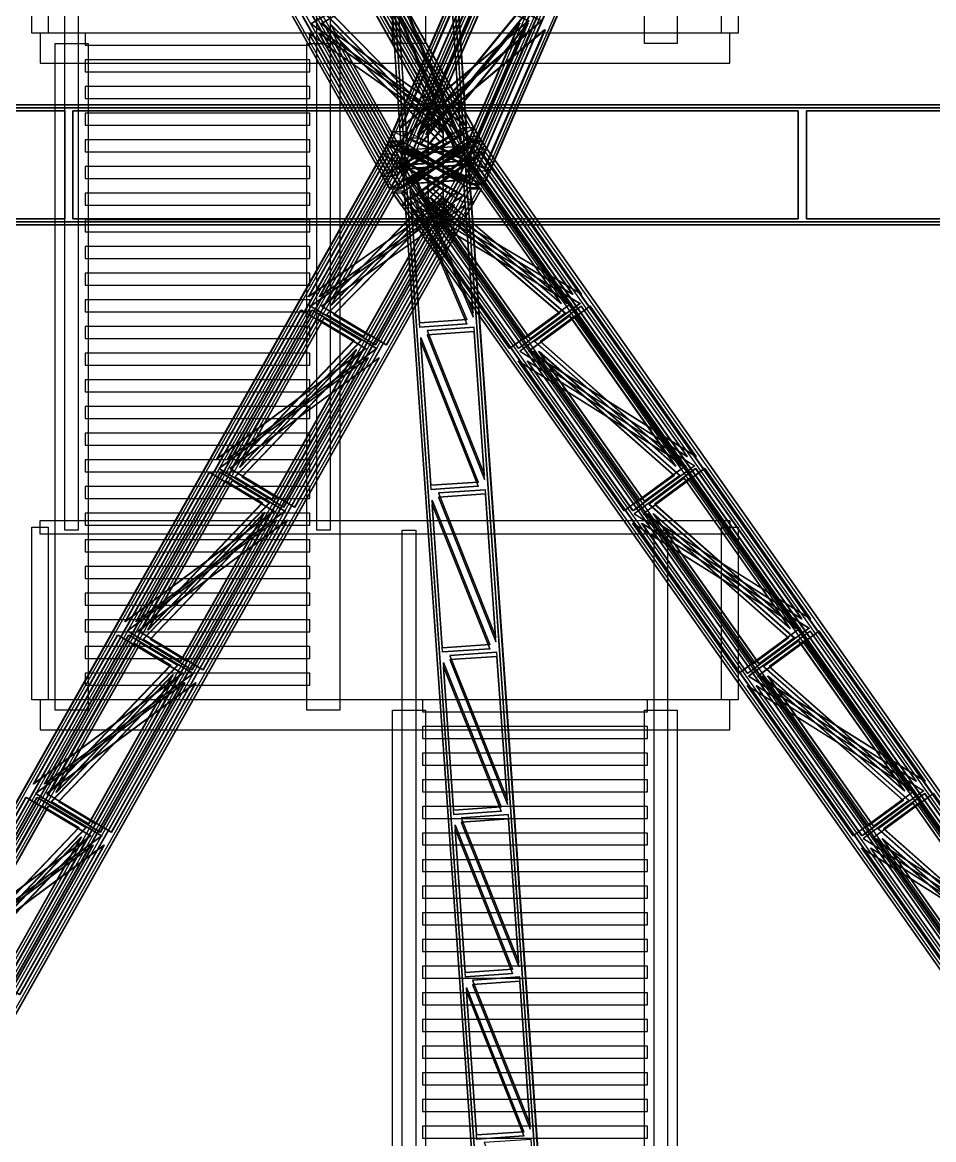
# Model space of a CAD drawing. Header units: millimetres. Extents: x -48000 to 1060615, y -2000 to 333000.
# Drawn here: x 4582 to 10660, y 86499 to 93951 of the extents above; entities that cross this region are included whole.
import ezdxf

# ---------------------------------------------------------------- set-up
doc = ezdxf.new("R2010")
doc.units = ezdxf.units.MM
doc.layers.add('D-STR-CORE', color=7, linetype='Continuous', lineweight=25)
doc.layers.add('D-STR-STRC', color=7, linetype='Continuous', lineweight=25)

msp = doc.modelspace()

# ---------------------------------------------------------------- linework, layer by layer
at = {"layer": 'D-STR-CORE'}
for points in [[(7050, 93809.17), (7050, 98255), (7270, 98255), (7270, 93809.17)], [(8730, 93809.17), (8730, 98255), (8950, 98255), (8950, 93809.17)], [(4645, 93879.17), (4645, 95029.17), (4755, 95029.17), (4755, 93879.17)], [(9245, 93879.17), (9245, 95029.17), (9355, 95029.17), (9355, 93879.17)], [(4865, 90563.33), (4865, 95009.17), (4955, 95009.17), (4955, 90563.33)], [(6545, 90563.33), (6545, 95009.17), (6635, 95009.17), (6635, 90563.33)], [(4700, 93679.17), (9300, 93679.17), (9300, 93879.17), (4700, 93879.17)], [(5000, 93799.17), (6500, 93799.17), (6500, 93879.17), (5000, 93879.17)], [(4800, 89363.33), (4800, 93809.17), (5020, 93809.17), (5020, 89363.33)], [(6480, 89363.33), (6480, 93809.17), (6700, 93809.17), (6700, 89363.33)], [(5000, 93621.33), (6500, 93621.33), (6500, 93701.33), (5000, 93701.33)], [(5000, 93443.5), (6500, 93443.5), (6500, 93523.5), (5000, 93523.5)], [(5000, 93265.67), (6500, 93265.67), (6500, 93345.67), (5000, 93345.67)], [(5000, 93087.83), (6500, 93087.83), (6500, 93167.83), (5000, 93167.83)], [(5000, 92910), (6500, 92910), (6500, 92990), (5000, 92990)], [(5000, 92732.17), (6500, 92732.17), (6500, 92812.17), (5000, 92812.17)], [(5000, 92554.33), (6500, 92554.33), (6500, 92634.33), (5000, 92634.33)], [(5000, 92376.5), (6500, 92376.5), (6500, 92456.5), (5000, 92456.5)], [(5000, 92198.67), (6500, 92198.67), (6500, 92278.67), (5000, 92278.67)], [(5000, 92020.83), (6500, 92020.83), (6500, 92100.83), (5000, 92100.83)], [(5000, 91843), (6500, 91843), (6500, 91923), (5000, 91923)], [(5000, 91665.17), (6500, 91665.17), (6500, 91745.17), (5000, 91745.17)], [(5000, 91487.33), (6500, 91487.33), (6500, 91567.33), (5000, 91567.33)], [(5000, 91309.5), (6500, 91309.5), (6500, 91389.5), (5000, 91389.5)], [(5000, 91131.67), (6500, 91131.67), (6500, 91211.67), (5000, 91211.67)], [(5000, 90953.83), (6500, 90953.83), (6500, 91033.83), (5000, 91033.83)], [(5000, 90776), (6500, 90776), (6500, 90856), (5000, 90856)], [(4700, 90628.33), (9300, 90628.33), (9300, 90538.33), (4700, 90538.33)], [(5000, 90598.17), (6500, 90598.17), (6500, 90678.17), (5000, 90678.17)], [(4645, 89433.33), (4645, 90583.33), (4755, 90583.33), (4755, 89433.33)], [(7115, 86117.5), (7115, 90563.33), (7205, 90563.33), (7205, 86117.5)], [(8795, 86117.5), (8795, 90563.33), (8885, 90563.33), (8885, 86117.5)], [(9245, 89433.33), (9245, 90583.33), (9355, 90583.33), (9355, 89433.33)], [(5000, 90420.33), (6500, 90420.33), (6500, 90500.33), (5000, 90500.33)], [(5000, 90242.5), (6500, 90242.5), (6500, 90322.5), (5000, 90322.5)], [(5000, 90064.67), (6500, 90064.67), (6500, 90144.67), (5000, 90144.67)], [(5000, 89886.83), (6500, 89886.83), (6500, 89966.83), (5000, 89966.83)], [(5000, 89709), (6500, 89709), (6500, 89789), (5000, 89789)], [(5000, 89531.17), (6500, 89531.17), (6500, 89611.17), (5000, 89611.17)], [(4700, 89233.33), (9300, 89233.33), (9300, 89433.33), (4700, 89433.33)], [(7250, 89353.33), (8750, 89353.33), (8750, 89433.33), (7250, 89433.33)], [(7050, 84917.5), (7050, 89363.33), (7270, 89363.33), (7270, 84917.5)], [(8730, 84917.5), (8730, 89363.33), (8950, 89363.33), (8950, 84917.5)], [(7250, 89175.5), (8750, 89175.5), (8750, 89255.5), (7250, 89255.5)], [(7250, 88997.67), (8750, 88997.67), (8750, 89077.67), (7250, 89077.67)], [(7250, 88819.83), (8750, 88819.83), (8750, 88899.83), (7250, 88899.83)], [(7250, 88642), (8750, 88642), (8750, 88722), (7250, 88722)], [(7250, 88464.17), (8750, 88464.17), (8750, 88544.17), (7250, 88544.17)], [(7250, 88286.33), (8750, 88286.33), (8750, 88366.33), (7250, 88366.33)], [(7250, 88108.5), (8750, 88108.5), (8750, 88188.5), (7250, 88188.5)], [(7250, 87930.67), (8750, 87930.67), (8750, 88010.67), (7250, 88010.67)], [(7250, 87752.83), (8750, 87752.83), (8750, 87832.83), (7250, 87832.83)], [(7250, 87575), (8750, 87575), (8750, 87655), (7250, 87655)], [(7250, 87397.17), (8750, 87397.17), (8750, 87477.17), (7250, 87477.17)], [(7250, 87219.33), (8750, 87219.33), (8750, 87299.33), (7250, 87299.33)], [(7250, 87041.5), (8750, 87041.5), (8750, 87121.5), (7250, 87121.5)], [(7250, 86863.67), (8750, 86863.67), (8750, 86943.67), (7250, 86943.67)], [(7250, 86685.83), (8750, 86685.83), (8750, 86765.83), (7250, 86765.83)], [(7250, 86508), (8750, 86508), (8750, 86588), (7250, 86588)]]:
    msp.add_lwpolyline(points, close=True, dxfattribs=at)
at = {"layer": 'D-STR-STRC'}
for points in [[(7571.56, 93160.39), (7031.91, 92839.61), (-305.77, 105839.61), (233.89, 106160.39)], [(7575.15, 93160.39), (7035.5, 92839.61), (-302.17, 105839.61), (237.48, 106160.39)], [(7639.85, 93160.39), (7100.19, 92839.61), (-237.48, 105839.61), (302.17, 106160.39)], [(7643.44, 93160.39), (7103.79, 92839.61), (-233.89, 105839.61), (305.77, 106160.39)], [(7012.57, 93132.14), (7570.95, 92867.86), (13217.2, 105867.86), (12658.82, 106132.14)], [(7017.17, 93132.14), (7575.54, 92867.86), (13221.79, 105867.86), (12663.42, 106132.14)], [(7099.81, 93132.14), (7658.18, 92867.86), (13304.43, 105867.86), (12746.06, 106132.14)], [(7104.4, 93132.14), (7662.77, 92867.86), (13309.02, 105867.86), (12750.65, 106132.14)], [(7491.16, 93105.26), (7137.02, 92894.74), (-200.66, 105894.74), (153.49, 106105.26)], [(7494.76, 93105.26), (7140.61, 92894.74), (-197.06, 105894.74), (157.08, 106105.26)], [(7534.74, 93105.26), (7180.59, 92894.74), (-157.08, 105894.74), (197.06, 106105.26)], [(7538.33, 93105.26), (7184.19, 92894.74), (-153.49, 105894.74), (200.66, 106105.26)], [(7124.33, 93086.72), (7490.76, 92913.28), (13137.01, 105913.28), (12770.58, 106086.72)], [(7128.92, 93086.72), (7495.35, 92913.28), (13141.6, 105913.28), (12775.17, 106086.72)], [(7180, 93086.72), (7546.43, 92913.28), (13192.68, 105913.28), (12826.25, 106086.72)], [(7184.59, 93086.72), (7551.02, 92913.28), (13197.27, 105913.28), (12830.84, 106086.72)], [(7557.22, 93028.24), (7118.13, 93000.15), (6272.42, 106000.15), (6711.51, 106028.24)], [(7557.22, 93028.24), (7118.13, 93000.15), (6272.42, 106000.15), (6711.51, 106028.24)], [(7557.22, 93026.17), (7118.13, 92998.08), (6272.42, 105998.08), (6711.51, 106026.17)], [(7557.22, 93026.17), (7118.13, 92998.08), (6272.42, 105998.08), (6711.51, 106026.17)], [(7557.22, 93001.92), (7118.13, 92973.83), (6272.42, 105973.83), (6711.51, 106001.92)], [(7557.22, 93001.92), (7118.13, 92973.83), (6272.42, 105973.83), (6711.51, 106001.92)], [(7557.22, 92999.85), (7118.13, 92971.76), (6272.42, 105971.76), (6711.51, 105999.85)], [(7557.22, 92999.85), (7118.13, 92971.76), (6272.42, 105971.76), (6711.51, 105999.85)], [(7467.01, 93265.81), (6939.79, 94199.88), (6505.54, 93941.75)], [(7470.61, 93265.81), (6943.38, 94199.88), (6509.13, 93941.75)], [(7535.3, 93265.81), (7008.08, 94199.88), (6573.83, 93941.75)], [(7538.89, 93265.81), (7011.67, 94199.88), (6577.42, 93941.75)], [(7386.61, 93210.68), (6859.39, 94144.75), (6610.65, 93996.88)], [(7390.21, 93210.68), (6862.99, 94144.75), (6614.24, 93996.88)], [(7430.19, 93210.68), (6902.97, 94144.75), (6654.22, 93996.88)], [(7433.78, 93210.68), (6906.56, 94144.75), (6657.82, 93996.88)], [(7104.83, 93247.68), (7507.12, 94173.91), (7956.43, 93961.25)], [(7109.42, 93247.68), (7511.71, 94173.91), (7961.02, 93961.25)], [(7192.07, 93247.68), (7594.35, 94173.91), (8043.67, 93961.25)], [(7196.66, 93247.68), (7598.94, 94173.91), (8048.26, 93961.25)], [(7216.58, 93202.26), (7618.87, 94128.49), (7876.24, 94006.67)], [(7221.17, 93202.26), (7623.46, 94128.49), (7880.83, 94006.67)], [(7272.25, 93202.26), (7674.54, 94128.49), (7931.91, 94006.67)], [(7276.85, 93202.26), (7679.13, 94128.49), (7936.51, 94006.67)], [(7507.97, 93169.17), (7448.6, 94081.8), (7134.25, 94061.69)], [(7507.97, 93169.17), (7448.6, 94081.8), (7134.25, 94061.69)], [(7507.97, 93167.11), (7448.6, 94079.74), (7134.25, 94059.63)], [(7507.97, 93167.11), (7448.6, 94079.74), (7134.25, 94059.63)], [(7507.97, 93142.85), (7448.6, 94055.48), (7134.25, 94035.37)], [(7507.97, 93142.85), (7448.6, 94055.48), (7134.25, 94035.37)], [(7507.97, 93140.79), (7448.6, 94053.42), (7134.25, 94033.31)], [(7507.97, 93140.79), (7448.6, 94053.42), (7134.25, 94033.31)], [(7465.96, 93121.77), (7151.61, 93101.66), (7092.24, 94014.29)], [(7465.96, 93121.77), (7151.61, 93101.66), (7092.24, 94014.29)], [(7465.96, 93119.7), (7151.61, 93099.6), (7092.24, 94012.23)], [(7465.96, 93119.7), (7151.61, 93099.6), (7092.24, 94012.23)], [(7465.96, 93095.45), (7151.61, 93075.34), (7092.24, 93987.97)], [(7465.96, 93095.45), (7151.61, 93075.34), (7092.24, 93987.97)], [(7465.96, 93093.38), (7151.61, 93073.28), (7092.24, 93985.9)], [(7465.96, 93093.38), (7151.61, 93073.28), (7092.24, 93985.9)], [(7370.65, 93149.18), (7121.9, 93001.32), (6594.68, 93935.39)], [(7374.24, 93149.18), (7125.5, 93001.32), (6598.28, 93935.39)], [(7414.22, 93149.18), (7165.48, 93001.32), (6638.26, 93935.39)], [(7417.82, 93149.18), (7169.07, 93001.32), (6641.85, 93935.39)], [(7126.29, 93188.12), (7575.6, 92975.45), (7977.89, 93901.68)], [(7130.88, 93188.12), (7580.2, 92975.45), (7982.48, 93901.68)], [(7213.53, 93188.12), (7662.84, 92975.45), (8065.13, 93901.68)], [(7218.12, 93188.12), (7667.43, 92975.45), (8069.72, 93901.68)], [(7238.04, 93142.69), (7495.42, 93020.88), (7897.7, 93947.1)], [(7242.63, 93142.69), (7500.01, 93020.88), (7902.29, 93947.1)], [(7293.71, 93142.69), (7551.09, 93020.88), (7953.37, 93947.1)], [(7298.31, 93142.69), (7555.68, 93020.88), (7957.97, 93947.1)], [(7451.05, 93204.32), (7016.8, 92946.19), (6489.57, 93880.25)], [(7454.64, 93204.32), (7020.39, 92946.19), (6493.17, 93880.25)], [(7519.33, 93204.32), (7085.08, 92946.19), (6557.86, 93880.25)], [(7522.93, 93204.32), (7088.67, 92946.19), (6561.45, 93880.25)], [(-14675.35, 93400), (-14675.35, 92600), (14675.35, 92600), (14675.35, 93400)], [(14675.35, 93400), (14675.35, 92600), (-14675.35, 92600), (-14675.35, 93400)], [(7287.67, 93400), (7287.67, 93400), (7287.67, 92600), (7287.67, 92600)], [(7287.67, 93400), (7287.67, 93400), (7287.67, 92600), (7287.67, 92600)], [(7387.67, 93400), (7387.67, 93400), (7387.67, 92600), (7387.67, 92600)], [(7387.67, 93400), (7387.67, 93400), (7387.67, 92600), (7387.67, 92600)], [(2473.39, 93360), (2473.39, 92640), (4864.28, 92640), (4864.28, 93360)], [(4864.28, 93360), (4864.28, 92640), (2473.39, 92640), (2473.39, 93360)], [(4919.28, 93360), (4919.28, 92640), (7287.67, 92640), (7287.67, 93360)], [(7287.67, 93360), (7287.67, 92640), (4919.28, 92640), (4919.28, 93360)], [(7387.67, 93360), (7387.67, 92640), (9756.07, 92640), (9756.07, 93360)], [(9756.07, 93360), (9756.07, 92640), (7387.67, 92640), (7387.67, 93360)], [(9811.07, 93360), (9811.07, 92640), (12201.96, 92640), (12201.96, 93360)], [(12201.96, 93360), (12201.96, 92640), (9811.07, 92640), (9811.07, 93360)], [(7594.6, 93246.92), (7522.72, 93246.92), (6983.07, 92926.14), (7054.95, 92926.14)], [(-307.05, 80160.89), (229.83, 79839.11), (7567.5, 92839.11), (7030.62, 93160.89)], [(-303.19, 80160.89), (233.69, 79839.11), (7571.36, 92839.11), (7034.48, 93160.89)], [(-233.69, 80160.89), (303.19, 79839.11), (7640.86, 92839.11), (7103.99, 93160.89)], [(-229.83, 80160.89), (307.05, 79839.11), (7644.72, 92839.11), (7107.85, 93160.89)], [(7030.62, 93160.89), (7107.85, 93160.89), (7124.62, 93150.83), (7047.4, 93150.83)], [(7030.62, 93160.89), (7107.85, 93160.89), (7644.72, 92839.11), (7567.5, 92839.11)], [(7643.44, 93160.39), (7571.56, 93160.39), (7031.91, 92839.61), (7103.79, 92839.61)], [(16723.6, 80186.74), (16213.9, 79813.26), (7051.57, 92813.26), (7561.28, 93186.74)], [(7623.78, 93186.74), (7561.28, 93186.74), (7051.57, 92813.26), (7114.07, 92813.26)], [(7052.13, 93223.22), (7143.96, 93223.22), (7702.33, 92958.94), (7610.5, 92958.94)], [(16726.73, 80186.74), (16217.02, 79813.26), (7054.69, 92813.26), (7564.4, 93186.74)], [(7442.32, 93191.79), (7489.49, 93191.79), (7135.35, 92981.27), (7088.17, 92981.27)], [(16782.98, 80186.74), (16273.27, 79813.26), (7110.94, 92813.26), (7620.65, 93186.74)], [(16786.1, 80186.74), (16276.4, 79813.26), (7114.07, 92813.26), (7623.78, 93186.74)], [(7224.15, 93177.79), (7163.88, 93177.79), (7530.32, 93004.36), (7590.58, 93004.36)], [(7623.78, 93186.74), (7561.28, 93186.74), (7545.35, 93175.07), (7607.85, 93175.07)], [(7643.44, 93160.39), (7571.56, 93160.39), (7554.7, 93150.37), (7626.58, 93150.37)], [(-201.5, 80105.58), (150.82, 79894.42), (7488.5, 92894.42), (7136.17, 93105.58)], [(-197.64, 80105.58), (154.69, 79894.42), (7492.36, 92894.42), (7140.03, 93105.58)], [(-154.69, 80105.58), (197.64, 79894.42), (7535.32, 92894.42), (7182.99, 93105.58)], [(-150.82, 80105.58), (201.5, 79894.42), (7539.18, 92894.42), (7186.85, 93105.58)], [(7012.57, 93132.14), (7104.4, 93132.14), (7121.85, 93123.88), (7030.02, 93123.88)], [(7012.57, 93132.14), (7104.4, 93132.14), (7662.77, 92867.86), (7570.95, 92867.86)], [(7681.01, 93105.54), (7618.51, 93105.54), (7108.8, 92732.05), (7171.3, 92732.05)], [(7550.78, 93127.2), (7550.78, 93098.81), (7111.69, 93070.72), (7111.69, 93099.11)], [(7550.78, 93098.81), (7550.78, 93127.2), (7111.69, 93099.11), (7111.69, 93070.72)], [(7184.59, 93086.72), (7124.33, 93086.72), (7141.78, 93078.46), (7202.04, 93078.46)], [(7184.59, 93086.72), (7124.33, 93086.72), (7490.76, 92913.28), (7551.02, 92913.28)], [(7186.85, 93105.58), (7136.17, 93105.58), (7152.95, 93095.53), (7203.63, 93095.53)], [(7186.85, 93105.58), (7136.17, 93105.58), (7488.5, 92894.42), (7539.18, 92894.42)], [(7491.16, 93105.26), (7538.33, 93105.26), (7184.19, 92894.74), (7137.02, 92894.74)], [(16646.74, 80122.55), (16312.24, 79877.45), (7149.92, 92877.45), (7484.41, 93122.55)], [(7484.41, 93122.55), (7525.43, 93122.55), (7190.93, 92877.45), (7149.92, 92877.45)], [(16649.87, 80122.55), (16315.37, 79877.45), (7153.04, 92877.45), (7487.54, 93122.55)], [(8251.46, 92138.94), (7586.66, 93082.19), (7176.5, 92781.65)], [(8254.58, 92138.94), (7589.78, 93082.19), (7179.62, 92781.65)], [(16684.63, 80122.55), (16350.13, 79877.45), (7187.81, 92877.45), (7522.31, 93122.55)], [(16687.76, 80122.55), (16353.26, 79877.45), (7190.93, 92877.45), (7525.43, 93122.55)], [(8310.83, 92138.94), (7646.03, 93082.19), (7235.87, 92781.65)], [(8313.95, 92138.94), (7649.16, 93082.19), (7239, 92781.65)], [(7484.41, 93122.55), (7525.43, 93122.55), (7509.5, 93110.88), (7468.49, 93110.88)], [(7491.16, 93105.26), (7538.33, 93105.26), (7521.47, 93095.23), (7474.3, 93095.23)], [(6488.08, 92120.11), (7015.39, 93054.33), (7447.41, 92795.41)], [(6491.94, 92120.11), (7019.25, 93054.33), (7451.27, 92795.41)], [(6561.44, 92120.11), (7088.75, 93054.33), (7520.77, 92795.41)], [(6565.3, 92120.11), (7092.61, 93054.33), (7524.63, 92795.41)], [(6981.83, 93074.44), (7059.06, 93074.44), (7595.93, 92752.67), (7518.71, 92752.67)], [(7138.06, 93019.14), (7087.38, 93019.14), (7439.71, 92807.98), (7490.39, 92807.98)], [(7557.22, 93028.24), (7557.22, 92999.85), (7118.13, 92971.76), (7118.13, 93000.15)], [(7557.22, 92999.85), (7557.22, 93028.24), (7118.13, 93000.15), (7118.13, 92971.76)], [(8469.47, 80030.39), (8030.53, 80000.18), (7118.2, 93000.18), (7557.15, 93030.39)], [(7557.15, 93030.39), (7557.15, 92999.82), (7118.2, 92969.61), (7118.2, 93000.18)], [(8469.47, 80030.39), (8030.53, 80000.18), (7118.2, 93000.18), (7557.15, 93030.39)], [(7557.15, 92999.82), (7557.15, 93030.39), (7118.2, 93000.18), (7118.2, 92969.61)], [(8469.47, 80028.17), (8030.53, 79997.96), (7118.2, 92997.96), (7557.15, 93028.17)], [(8469.47, 80028.17), (8030.53, 79997.96), (7118.2, 92997.96), (7557.15, 93028.17)], [(7541.65, 93041.34), (7582.66, 93041.34), (7248.17, 92796.24), (7207.15, 92796.24)], [(8174.59, 92074.75), (7509.79, 93018), (7274.85, 92845.85)], [(8177.72, 92074.75), (7512.92, 93018), (7277.97, 92845.85)], [(8212.48, 92074.75), (7547.68, 93018), (7312.74, 92845.85)], [(8215.61, 92074.75), (7550.81, 93018), (7315.86, 92845.85)], [(7557.15, 93030.39), (7557.15, 92999.82), (7537.19, 92998.44), (7537.19, 93029.02)], [(7557.15, 92999.82), (7557.15, 93030.39), (7537.19, 93029.02), (7537.19, 92998.44)], [(7557.22, 93028.24), (7557.22, 92999.85), (7537.26, 92998.58), (7537.26, 93026.96)], [(7557.22, 92999.85), (7557.22, 93028.24), (7537.26, 93026.96), (7537.26, 92998.58)], [(6593.63, 92064.81), (7120.94, 92999.03), (7368.4, 92850.71)], [(6597.49, 92064.81), (7124.8, 92999.03), (7372.27, 92850.71)], [(6640.44, 92064.81), (7167.75, 92999.03), (7415.22, 92850.71)], [(6644.31, 92064.81), (7171.61, 92999.03), (7419.08, 92850.71)], [(7138.09, 93001.42), (7138.09, 92973.04), (7118.13, 92971.76), (7118.13, 93000.15)], [(7138.09, 92973.04), (7138.09, 93001.42), (7118.13, 93000.15), (7118.13, 92971.76)], [(8469.47, 80002.04), (8030.53, 79971.83), (7118.2, 92971.83), (7557.15, 93002.04)], [(8469.47, 80002.04), (8030.53, 79971.83), (7118.2, 92971.83), (7557.15, 93002.04)], [(7138.16, 93001.56), (7138.16, 92970.98), (7118.2, 92969.61), (7118.2, 93000.18)], [(7138.16, 92970.98), (7138.16, 93001.56), (7118.2, 93000.18), (7118.2, 92969.61)], [(8469.47, 79999.82), (8030.53, 79969.61), (7118.2, 92969.61), (7557.15, 92999.82)], [(8469.47, 79999.82), (8030.53, 79969.61), (7118.2, 92969.61), (7557.15, 92999.82)], [(7564.08, 92931.6), (7564.08, 92901.02), (7125.14, 92870.81), (7125.14, 92901.39)], [(7564.08, 92901.02), (7564.08, 92931.6), (7125.14, 92901.39), (7125.14, 92870.81)], [(7153.88, 92904.77), (7201.05, 92904.77), (7184.19, 92894.74), (7137.02, 92894.74)], [(7165.85, 92889.12), (7206.86, 92889.12), (7190.93, 92877.45), (7149.92, 92877.45)], [(7546.47, 91968.39), (7232.23, 91946.77), (7168.16, 92859.68)], [(7546.47, 91968.39), (7232.23, 91946.77), (7168.16, 92859.68)], [(7546.47, 91966.17), (7232.23, 91944.54), (7168.16, 92857.46)], [(7546.47, 91966.17), (7232.23, 91944.54), (7168.16, 92857.46)], [(7588.24, 92015.94), (7524.17, 92928.86), (7209.93, 92907.23)], [(7588.24, 92015.94), (7524.17, 92928.86), (7209.93, 92907.23)], [(7588.24, 92013.71), (7524.17, 92926.63), (7209.93, 92905.01)], [(7588.24, 92013.71), (7524.17, 92926.63), (7209.93, 92905.01)], [(7588.24, 91987.58), (7524.17, 92900.5), (7209.93, 92878.87)], [(7588.24, 91987.58), (7524.17, 92900.5), (7209.93, 92878.87)], [(7588.24, 91985.36), (7524.17, 92898.28), (7209.93, 92876.65)], [(7588.24, 91985.36), (7524.17, 92898.28), (7209.93, 92876.65)], [(7522.4, 92904.47), (7471.72, 92904.47), (7488.5, 92894.42), (7539.18, 92894.42)], [(7533.57, 92921.54), (7473.31, 92921.54), (7490.76, 92913.28), (7551.02, 92913.28)], [(7553.5, 92876.12), (7645.33, 92876.12), (7662.77, 92867.86), (7570.95, 92867.86)], [(6609.42, 92003.28), (6856.89, 91854.97), (7384.2, 92789.19)], [(6613.28, 92003.28), (6860.75, 91854.97), (7388.06, 92789.19)], [(6656.24, 92003.28), (6903.7, 91854.97), (7431.01, 92789.19)], [(6660.1, 92003.28), (6907.57, 91854.97), (7434.87, 92789.19)], [(7120.65, 92849.63), (7048.77, 92849.63), (7031.91, 92839.61), (7103.79, 92839.61)], [(7130, 92824.93), (7067.5, 92824.93), (7051.57, 92813.26), (7114.07, 92813.26)], [(7546.47, 91940.04), (7232.23, 91918.41), (7168.16, 92831.33)], [(7546.47, 91940.04), (7232.23, 91918.41), (7168.16, 92831.33)], [(7546.47, 91937.81), (7232.23, 91916.19), (7168.16, 92829.11)], [(7546.47, 91937.81), (7232.23, 91916.19), (7168.16, 92829.11)], [(8164.51, 92011.95), (7929.56, 91839.79), (7264.76, 92783.04)], [(8167.63, 92011.95), (7932.69, 91839.79), (7267.89, 92783.04)], [(8202.4, 92011.95), (7967.45, 91839.79), (7302.65, 92783.04)], [(8205.52, 92011.95), (7970.58, 91839.79), (7305.78, 92783.04)], [(7550.73, 92849.17), (7627.95, 92849.17), (7644.72, 92839.11), (7567.5, 92839.11)], [(6503.87, 92058.59), (6935.89, 91799.66), (7463.2, 92733.88)], [(6507.73, 92058.59), (6939.75, 91799.66), (7467.06, 92733.88)], [(6577.23, 92058.59), (7009.25, 91799.66), (7536.56, 92733.88)], [(6581.1, 92058.59), (7013.11, 91799.66), (7540.42, 92733.88)], [(8241.37, 92076.14), (7831.21, 91775.6), (7166.42, 92718.85)], [(8244.5, 92076.14), (7834.34, 91775.6), (7169.54, 92718.85)], [(8300.75, 92076.14), (7890.59, 91775.6), (7225.79, 92718.85)], [(8303.87, 92076.14), (7893.71, 91775.6), (7228.92, 92718.85)], [(9014.98, 91055.61), (8308.69, 92057.74), (7898.53, 91757.2)], [(9018.11, 91055.61), (8311.81, 92057.74), (7901.66, 91757.2)], [(9074.36, 91055.61), (8368.06, 92057.74), (7957.91, 91757.2)], [(9077.48, 91055.61), (8371.19, 92057.74), (7961.03, 91757.2)], [(5876.61, 91036.78), (6439.29, 92033.67), (6871.31, 91774.74)], [(5880.47, 91036.78), (6443.15, 92033.67), (6875.17, 91774.74)], [(5949.97, 91036.78), (6512.65, 92033.67), (6944.67, 91774.74)], [(5953.83, 91036.78), (6516.51, 92033.67), (6948.53, 91774.74)], [(5982.16, 90981.47), (6544.84, 91978.37), (6792.3, 91830.05)], [(5986.02, 90981.47), (6548.7, 91978.37), (6796.17, 91830.05)], [(6028.97, 90981.47), (6591.65, 91978.37), (6839.12, 91830.05)], [(6032.83, 90981.47), (6595.51, 91978.37), (6842.98, 91830.05)], [(8938.12, 90991.42), (8231.82, 91993.54), (7996.88, 91821.39)], [(8941.24, 90991.42), (8234.95, 91993.54), (8000.01, 91821.39)], [(8976.01, 90991.42), (8269.71, 91993.54), (8034.77, 91821.39)], [(8979.13, 90991.42), (8272.84, 91993.54), (8037.9, 91821.39)], [(7664.27, 90932.6), (7595.17, 91917.15), (7280.93, 91895.52)], [(7664.27, 90932.6), (7595.17, 91917.15), (7280.93, 91895.52)], [(7664.27, 90930.38), (7595.17, 91914.92), (7280.93, 91893.3)], [(7664.27, 90930.38), (7595.17, 91914.92), (7280.93, 91893.3)], [(7664.27, 90904.25), (7595.17, 91888.79), (7280.93, 91867.16)], [(7664.27, 90904.25), (7595.17, 91888.79), (7280.93, 91867.16)], [(7664.27, 90902.03), (7595.17, 91886.57), (7280.93, 91864.94)], [(7664.27, 90902.03), (7595.17, 91886.57), (7280.93, 91864.94)], [(7622.5, 90885.06), (7308.26, 90863.43), (7239.16, 91847.97)], [(7622.5, 90885.06), (7308.26, 90863.43), (7239.16, 91847.97)], [(7622.5, 90882.84), (7308.26, 90861.21), (7239.16, 91845.75)], [(7622.5, 90882.84), (7308.26, 90861.21), (7239.16, 91845.75)], [(7622.5, 90856.7), (7308.26, 90835.08), (7239.16, 91819.62)], [(7622.5, 90856.7), (7308.26, 90835.08), (7239.16, 91819.62)], [(7622.5, 90854.48), (7308.26, 90832.85), (7239.16, 91817.4)], [(7622.5, 90854.48), (7308.26, 90832.85), (7239.16, 91817.4)], [(5997.95, 90919.95), (6245.42, 90771.63), (6808.1, 91768.53)], [(6001.81, 90919.95), (6249.28, 90771.63), (6811.96, 91768.53)], [(6044.76, 90919.95), (6292.23, 90771.63), (6854.91, 91768.53)], [(6048.63, 90919.95), (6296.09, 90771.63), (6858.78, 91768.53)], [(8928.03, 90928.61), (8693.09, 90756.46), (7986.8, 91758.58)], [(8931.16, 90928.61), (8696.22, 90756.46), (7989.92, 91758.58)], [(8965.92, 90928.61), (8730.98, 90756.46), (8024.69, 91758.58)], [(8969.05, 90928.61), (8734.11, 90756.46), (8027.81, 91758.58)], [(5892.4, 90975.26), (6324.42, 90716.33), (6887.1, 91713.22)], [(5896.26, 90975.26), (6328.28, 90716.33), (6890.96, 91713.22)], [(5965.76, 90975.26), (6397.78, 90716.33), (6960.46, 91713.22)], [(5969.62, 90975.26), (6401.64, 90716.33), (6964.32, 91713.22)], [(9004.9, 90992.8), (8594.74, 90692.26), (7888.45, 91694.39)], [(9008.02, 90992.8), (8597.87, 90692.26), (7891.57, 91694.39)], [(9064.27, 90992.8), (8654.12, 90692.26), (7947.82, 91694.39)], [(9067.4, 90992.8), (8657.24, 90692.26), (7950.95, 91694.39)], [(5265.13, 89953.45), (5827.82, 90950.34), (6259.84, 90691.41)], [(5268.99, 89953.45), (5831.68, 90950.34), (6263.7, 90691.41)], [(5338.49, 89953.45), (5901.18, 90950.34), (6333.2, 90691.41)], [(5342.36, 89953.45), (5905.04, 90950.34), (6337.06, 90691.41)], [(9778.51, 89972.28), (9072.22, 90974.4), (8662.06, 90673.86)], [(9781.63, 89972.28), (9075.34, 90974.4), (8665.18, 90673.86)], [(9837.88, 89972.28), (9131.59, 90974.4), (8721.43, 90673.86)], [(9841.01, 89972.28), (9134.72, 90974.4), (8724.56, 90673.86)], [(5370.68, 89898.14), (5933.36, 90895.03), (6180.83, 90746.72)], [(5374.54, 89898.14), (5937.23, 90895.03), (6184.69, 90746.72)], [(5417.5, 89898.14), (5980.18, 90895.03), (6227.65, 90746.72)], [(5421.36, 89898.14), (5984.04, 90895.03), (6231.51, 90746.72)], [(9701.65, 89908.08), (8995.35, 90910.21), (8760.41, 90738.05)], [(9704.77, 89908.08), (8998.48, 90910.21), (8763.53, 90738.05)], [(9739.54, 89908.08), (9033.24, 90910.21), (8798.3, 90738.05)], [(9742.66, 89908.08), (9036.37, 90910.21), (8801.42, 90738.05)], [(7740.3, 89849.27), (7671.2, 90833.81), (7356.96, 90812.19)], [(7740.3, 89849.27), (7671.2, 90833.81), (7356.96, 90812.19)], [(7740.3, 89847.05), (7671.2, 90831.59), (7356.96, 90809.96)], [(7740.3, 89847.05), (7671.2, 90831.59), (7356.96, 90809.96)], [(7740.3, 89820.92), (7671.2, 90805.46), (7356.96, 90783.83)], [(7740.3, 89820.92), (7671.2, 90805.46), (7356.96, 90783.83)], [(7740.3, 89818.69), (7671.2, 90803.23), (7356.96, 90781.61)], [(7740.3, 89818.69), (7671.2, 90803.23), (7356.96, 90781.61)], [(7698.52, 89801.73), (7384.28, 89780.1), (7315.19, 90764.64)], [(7698.52, 89801.73), (7384.28, 89780.1), (7315.19, 90764.64)], [(7698.52, 89799.5), (7384.28, 89777.87), (7315.19, 90762.42)], [(7698.52, 89799.5), (7384.28, 89777.87), (7315.19, 90762.42)], [(7698.52, 89773.37), (7384.28, 89751.74), (7315.19, 90736.29)], [(7698.52, 89773.37), (7384.28, 89751.74), (7315.19, 90736.29)], [(7698.52, 89771.15), (7384.28, 89749.52), (7315.19, 90734.06)], [(7698.52, 89771.15), (7384.28, 89749.52), (7315.19, 90734.06)], [(5280.93, 89891.92), (5712.95, 89633), (6275.63, 90629.89)], [(5284.79, 89891.92), (5716.81, 89633), (6279.49, 90629.89)], [(5354.29, 89891.92), (5786.31, 89633), (6348.99, 90629.89)], [(5358.15, 89891.92), (5790.17, 89633), (6352.85, 90629.89)], [(5386.48, 89836.62), (5633.94, 89688.3), (6196.63, 90685.19)], [(5390.34, 89836.62), (5637.8, 89688.3), (6200.49, 90685.19)], [(5433.29, 89836.62), (5680.76, 89688.3), (6243.44, 90685.19)], [(5437.15, 89836.62), (5684.62, 89688.3), (6247.3, 90685.19)], [(9691.56, 89845.28), (9456.62, 89673.12), (8750.32, 90675.25)], [(9694.69, 89845.28), (9459.74, 89673.12), (8753.45, 90675.25)], [(9729.45, 89845.28), (9494.51, 89673.12), (8788.21, 90675.25)], [(9732.58, 89845.28), (9497.63, 89673.12), (8791.34, 90675.25)], [(9768.43, 89909.47), (9358.27, 89608.93), (8651.98, 90611.06)], [(9771.55, 89909.47), (9361.39, 89608.93), (8655.1, 90611.06)], [(9827.8, 89909.47), (9417.64, 89608.93), (8711.35, 90611.06)], [(9830.93, 89909.47), (9420.77, 89608.93), (8714.48, 90611.06)], [(10542.04, 88888.94), (9835.74, 89891.07), (9425.59, 89590.53)], [(10545.16, 88888.94), (9838.87, 89891.07), (9428.71, 89590.53)], [(10601.41, 88888.94), (9895.12, 89891.07), (9484.96, 89590.53)], [(10604.54, 88888.94), (9898.24, 89891.07), (9488.09, 89590.53)], [(4653.66, 88870.11), (5216.34, 89867), (5648.36, 89608.08)], [(4657.52, 88870.11), (5220.2, 89867), (5652.22, 89608.08)], [(4727.02, 88870.11), (5289.7, 89867), (5721.72, 89608.08)], [(4730.88, 88870.11), (5293.56, 89867), (5725.58, 89608.08)], [(4759.21, 88814.81), (5321.89, 89811.7), (5569.36, 89663.38)], [(4763.07, 88814.81), (5325.75, 89811.7), (5573.22, 89663.38)], [(4806.03, 88814.81), (5368.71, 89811.7), (5616.17, 89663.38)], [(4809.89, 88814.81), (5372.57, 89811.7), (5620.04, 89663.38)], [(10465.17, 88824.75), (9758.88, 89826.88), (9523.93, 89654.72)], [(10468.3, 88824.75), (9762, 89826.88), (9527.06, 89654.72)], [(10503.06, 88824.75), (9796.77, 89826.88), (9561.83, 89654.72)], [(10506.19, 88824.75), (9799.89, 89826.88), (9564.95, 89654.72)], [(7816.32, 88765.94), (7747.23, 89750.48), (7432.99, 89728.85)], [(7816.32, 88765.94), (7747.23, 89750.48), (7432.99, 89728.85)], [(7816.32, 88763.71), (7747.23, 89748.26), (7432.99, 89726.63)], [(7816.32, 88763.71), (7747.23, 89748.26), (7432.99, 89726.63)], [(7774.55, 88718.39), (7460.31, 88696.77), (7391.22, 89681.31)], [(7774.55, 88718.39), (7460.31, 88696.77), (7391.22, 89681.31)], [(7774.55, 88716.17), (7460.31, 88694.54), (7391.22, 89679.08)], [(7774.55, 88716.17), (7460.31, 88694.54), (7391.22, 89679.08)], [(7774.55, 88690.04), (7460.31, 88668.41), (7391.22, 89652.95)], [(7774.55, 88690.04), (7460.31, 88668.41), (7391.22, 89652.95)], [(7774.55, 88687.81), (7460.31, 88666.19), (7391.22, 89650.73)], [(7774.55, 88687.81), (7460.31, 88666.19), (7391.22, 89650.73)], [(7816.32, 88737.58), (7747.23, 89722.13), (7432.99, 89700.5)], [(7816.32, 88737.58), (7747.23, 89722.13), (7432.99, 89700.5)], [(7816.32, 88735.36), (7747.23, 89719.9), (7432.99, 89698.27)], [(7816.32, 88735.36), (7747.23, 89719.9), (7432.99, 89698.27)], [(4775, 88753.28), (5022.47, 88604.97), (5585.15, 89601.86)], [(4778.86, 88753.28), (5026.33, 88604.97), (5589.01, 89601.86)], [(4821.82, 88753.28), (5069.29, 88604.97), (5631.97, 89601.86)], [(4825.68, 88753.28), (5073.15, 88604.97), (5635.83, 89601.86)], [(10455.09, 88761.95), (10220.14, 88589.79), (9513.85, 89591.92)], [(10458.21, 88761.95), (10223.27, 88589.79), (9516.98, 89591.92)], [(10492.98, 88761.95), (10258.03, 88589.79), (9551.74, 89591.92)], [(10496.1, 88761.95), (10261.16, 88589.79), (9554.87, 89591.92)], [(4669.45, 88808.59), (5101.47, 88549.66), (5664.16, 89546.55)], [(4673.32, 88808.59), (5105.33, 88549.66), (5668.02, 89546.55)], [(4742.82, 88808.59), (5174.83, 88549.66), (5737.52, 89546.55)], [(4746.68, 88808.59), (5178.7, 88549.66), (5741.38, 89546.55)], [(10531.95, 88826.14), (10121.8, 88525.6), (9415.5, 89527.72)], [(10535.08, 88826.14), (10124.92, 88525.6), (9418.63, 89527.72)], [(10591.33, 88826.14), (10181.17, 88525.6), (9474.88, 89527.72)], [(10594.45, 88826.14), (10184.3, 88525.6), (9478, 89527.72)], [(4042.19, 87786.78), (4604.87, 88783.67), (5036.89, 88524.74)], [(4046.05, 87786.78), (4608.73, 88783.67), (5040.75, 88524.74)], [(4115.55, 87786.78), (4678.23, 88783.67), (5110.25, 88524.74)], [(4119.41, 87786.78), (4682.09, 88783.67), (5114.11, 88524.74)], [(11305.56, 87805.61), (10599.27, 88807.74), (10189.11, 88507.2)], [(11308.69, 87805.61), (10602.4, 88807.74), (10192.24, 88507.2)], [(11364.94, 87805.61), (10658.64, 88807.74), (10248.49, 88507.2)], [(11368.06, 87805.61), (10661.77, 88807.74), (10251.61, 88507.2)], [(4147.74, 87731.47), (4710.42, 88728.37), (4957.89, 88580.05)], [(4151.6, 87731.47), (4714.28, 88728.37), (4961.75, 88580.05)], [(4194.55, 87731.47), (4757.23, 88728.37), (5004.7, 88580.05)], [(4198.41, 87731.47), (4761.1, 88728.37), (5008.56, 88580.05)], [(11228.7, 87741.42), (10522.41, 88743.54), (10287.46, 88571.39)], [(11231.82, 87741.42), (10525.53, 88743.54), (10290.59, 88571.39)], [(11266.59, 87741.42), (10560.3, 88743.54), (10325.35, 88571.39)], [(11269.72, 87741.42), (10563.42, 88743.54), (10328.48, 88571.39)], [(7892.35, 87682.6), (7823.26, 88667.15), (7509.01, 88645.52)], [(7892.35, 87682.6), (7823.26, 88667.15), (7509.01, 88645.52)], [(7892.35, 87680.38), (7823.26, 88664.92), (7509.01, 88643.3)], [(7892.35, 87680.38), (7823.26, 88664.92), (7509.01, 88643.3)], [(7892.35, 87654.25), (7823.26, 88638.79), (7509.01, 88617.16)], [(7892.35, 87654.25), (7823.26, 88638.79), (7509.01, 88617.16)], [(7892.35, 87652.03), (7823.26, 88636.57), (7509.01, 88614.94)], [(7892.35, 87652.03), (7823.26, 88636.57), (7509.01, 88614.94)], [(7850.58, 87635.06), (7536.34, 87613.43), (7467.24, 88597.97)], [(7850.58, 87635.06), (7536.34, 87613.43), (7467.24, 88597.97)], [(7850.58, 87632.84), (7536.34, 87611.21), (7467.24, 88595.75)], [(7850.58, 87632.84), (7536.34, 87611.21), (7467.24, 88595.75)], [(7850.58, 87606.7), (7536.34, 87585.08), (7467.24, 88569.62)], [(7850.58, 87606.7), (7536.34, 87585.08), (7467.24, 88569.62)], [(7850.58, 87604.48), (7536.34, 87582.85), (7467.24, 88567.4)], [(7850.58, 87604.48), (7536.34, 87582.85), (7467.24, 88567.4)], [(4057.98, 87725.26), (4490, 87466.33), (5052.68, 88463.22)], [(4061.84, 87725.26), (4493.86, 87466.33), (5056.54, 88463.22)], [(4131.34, 87725.26), (4563.36, 87466.33), (5126.04, 88463.22)], [(4135.2, 87725.26), (4567.22, 87466.33), (5129.91, 88463.22)], [(4163.53, 87669.95), (4411, 87521.63), (4973.68, 88518.53)], [(4167.39, 87669.95), (4414.86, 87521.63), (4977.54, 88518.53)], [(4210.35, 87669.95), (4457.81, 87521.63), (5020.5, 88518.53)], [(4214.21, 87669.95), (4461.67, 87521.63), (5024.36, 88518.53)], [(11218.62, 87678.61), (10983.67, 87506.46), (10277.38, 88508.58)], [(11221.74, 87678.61), (10986.8, 87506.46), (10280.5, 88508.58)], [(11256.51, 87678.61), (11021.56, 87506.46), (10315.27, 88508.58)], [(11259.63, 87678.61), (11024.69, 87506.46), (10318.39, 88508.58)], [(11295.48, 87742.8), (10885.32, 87442.26), (10179.03, 88444.39)], [(11298.6, 87742.8), (10888.45, 87442.26), (10182.15, 88444.39)], [(11354.85, 87742.8), (10944.7, 87442.26), (10238.4, 88444.39)], [(11357.98, 87742.8), (10947.82, 87442.26), (10241.53, 88444.39)], [(7968.38, 86599.27), (7899.28, 87583.81), (7585.04, 87562.19)], [(7968.38, 86599.27), (7899.28, 87583.81), (7585.04, 87562.19)], [(7968.38, 86597.05), (7899.28, 87581.59), (7585.04, 87559.96)], [(7968.38, 86597.05), (7899.28, 87581.59), (7585.04, 87559.96)], [(7926.61, 86551.73), (7612.36, 86530.1), (7543.27, 87514.64)], [(7926.61, 86551.73), (7612.36, 86530.1), (7543.27, 87514.64)], [(7926.61, 86549.5), (7612.36, 86527.87), (7543.27, 87512.42)], [(7926.61, 86549.5), (7612.36, 86527.87), (7543.27, 87512.42)], [(7968.38, 86570.92), (7899.28, 87555.46), (7585.04, 87533.83)], [(7968.38, 86570.92), (7899.28, 87555.46), (7585.04, 87533.83)], [(7968.38, 86568.69), (7899.28, 87553.23), (7585.04, 87531.61)], [(7968.38, 86568.69), (7899.28, 87553.23), (7585.04, 87531.61)], [(7926.61, 86523.37), (7612.36, 86501.74), (7543.27, 87486.29)], [(7926.61, 86523.37), (7612.36, 86501.74), (7543.27, 87486.29)], [(7926.61, 86521.15), (7612.36, 86499.52), (7543.27, 87484.06)], [(7926.61, 86521.15), (7612.36, 86499.52), (7543.27, 87484.06)], [(8044.4, 85515.94), (7975.31, 86500.48), (7661.07, 86478.85)], [(8044.4, 85515.94), (7975.31, 86500.48), (7661.07, 86478.85)]]:
    msp.add_lwpolyline(points, close=True, dxfattribs=at)
for points in [[(7554.7, 93150.37), (217.02, 106150.37)], [(7571.56, 93160.39), (233.89, 106160.39)], [(7626.58, 93150.37), (288.9, 106150.37)], [(7643.44, 93160.39), (305.77, 106160.39)], [(7012.57, 93132.14), (12658.82, 106132.14)], [(7030.02, 93123.88), (12676.27, 106123.88)], [(7104.4, 93132.14), (12750.65, 106132.14)], [(7121.85, 93123.88), (12768.1, 106123.88)], [(7474.3, 93095.23), (136.62, 106095.23)], [(7491.16, 93105.26), (153.49, 106105.26)], [(7521.47, 93095.23), (183.79, 106095.23)], [(7538.33, 93105.26), (200.66, 106105.26)], [(7124.33, 93086.72), (12770.58, 106086.72)], [(7141.78, 93078.46), (12788.03, 106078.46)], [(7184.59, 93086.72), (12830.84, 106086.72)], [(7202.04, 93078.46), (12848.29, 106078.46)], [(7118.13, 93000.15), (6272.42, 106000.15)], [(7118.13, 93000.15), (6272.42, 106000.15)], [(7118.13, 92971.76), (6272.42, 105971.76)], [(7118.13, 92971.76), (6272.42, 105971.76)], [(7138.09, 93001.42), (6292.38, 106001.42)], [(7138.09, 93001.42), (6292.38, 106001.42)], [(7138.09, 92973.04), (6292.38, 105973.04)], [(7138.09, 92973.04), (6292.38, 105973.04)], [(7537.26, 93026.96), (6691.55, 106026.96)], [(7537.26, 93026.96), (6691.55, 106026.96)], [(7537.26, 92998.58), (6691.55, 105998.58)], [(7537.26, 92998.58), (6691.55, 105998.58)], [(7557.22, 93028.24), (6711.51, 106028.24)], [(7557.22, 93028.24), (6711.51, 106028.24)], [(7557.22, 92999.85), (6711.51, 105999.85)], [(7557.22, 92999.85), (6711.51, 105999.85)], [(7153.88, 92904.77), (-183.79, 105904.77)], [(7201.05, 92904.77), (-136.62, 105904.77)], [(7473.31, 92921.54), (13119.56, 105921.54)], [(7490.76, 92913.28), (13137.01, 105913.28)], [(7533.57, 92921.54), (13179.82, 105921.54)], [(7551.02, 92913.28), (13197.27, 105913.28)], [(7031.91, 92839.61), (-305.77, 105839.61)], [(7048.77, 92849.63), (-288.9, 105849.63)], [(7103.79, 92839.61), (-233.89, 105839.61)], [(7120.65, 92849.63), (-217.02, 105849.63)], [(7137.02, 92894.74), (-200.66, 105894.74)], [(7184.19, 92894.74), (-153.49, 105894.74)], [(7553.5, 92876.12), (13199.75, 105876.12)], [(7570.95, 92867.86), (13217.2, 105867.86)], [(7645.33, 92876.12), (13291.58, 105876.12)], [(7662.77, 92867.86), (13309.02, 105867.86)], [(-14675.35, 93400), (14675.35, 93400)], [(14675.35, 93400), (-14675.35, 93400)], [(-14675.35, 93380), (14675.35, 93380)], [(14675.35, 93380), (-14675.35, 93380)], [(7287.67, 93400), (7387.67, 93400)], [(7387.67, 93400), (7287.67, 93400)], [(7571.56, 93160.39), (7522.72, 93246.92)], [(7643.44, 93160.39), (7594.6, 93246.92)], [(-307.05, 80160.89), (7030.62, 93160.89)], [(-229.83, 80160.89), (7107.85, 93160.89)], [(6981.83, 93074.44), (7030.62, 93160.89)], [(7012.57, 93132.14), (7052.13, 93223.22)], [(7059.06, 93074.44), (7107.85, 93160.89)], [(7104.4, 93132.14), (7143.96, 93223.22)], [(7124.33, 93086.72), (7163.88, 93177.79)], [(7184.59, 93086.72), (7224.15, 93177.79)], [(7491.16, 93105.26), (7442.32, 93191.79)], [(7538.33, 93105.26), (7489.49, 93191.79)], [(16707.68, 80175.07), (7545.35, 93175.07)], [(16723.6, 80186.74), (7561.28, 93186.74)], [(7618.51, 93105.54), (7561.28, 93186.74)], [(16770.18, 80175.07), (7607.85, 93175.07)], [(16786.1, 80186.74), (7623.78, 93186.74)], [(7681.01, 93105.54), (7623.78, 93186.74)], [(-290.27, 80150.83), (7047.4, 93150.83)], [(-213.05, 80150.83), (7124.62, 93150.83)], [(-201.5, 80105.58), (7136.17, 93105.58)], [(-184.72, 80095.53), (7152.95, 93095.53)], [(-150.82, 80105.58), (7186.85, 93105.58)], [(-134.05, 80095.53), (7203.63, 93095.53)], [(7087.38, 93019.14), (7136.17, 93105.58)], [(7118.13, 93000.15), (7111.69, 93099.11)], [(7118.13, 93000.15), (7111.69, 93099.11)], [(7138.06, 93019.14), (7186.85, 93105.58)], [(16630.81, 80110.88), (7468.49, 93110.88)], [(16646.74, 80122.55), (7484.41, 93122.55)], [(7541.65, 93041.34), (7484.41, 93122.55)], [(16671.83, 80110.88), (7509.5, 93110.88)], [(16687.76, 80122.55), (7525.43, 93122.55)], [(7582.66, 93041.34), (7525.43, 93122.55)], [(7557.22, 93028.24), (7550.78, 93127.2)], [(7557.22, 93028.24), (7550.78, 93127.2)], [(7557.22, 92999.85), (7550.78, 93098.81)], [(7557.22, 92999.85), (7550.78, 93098.81)], [(7118.13, 92971.76), (7111.69, 93070.72)], [(7118.13, 92971.76), (7111.69, 93070.72)], [(7490.76, 92913.28), (7530.32, 93004.36)], [(8449.52, 80029.02), (7537.19, 93029.02)], [(8449.52, 80029.02), (7537.19, 93029.02)], [(7551.02, 92913.28), (7590.58, 93004.36)], [(8469.47, 80030.39), (7557.15, 93030.39)], [(7564.08, 92931.6), (7557.15, 93030.39)], [(8469.47, 80030.39), (7557.15, 93030.39)], [(7564.08, 92931.6), (7557.15, 93030.39)], [(7137.02, 92894.74), (7088.17, 92981.27)], [(8030.53, 80000.18), (7118.2, 93000.18)], [(7125.14, 92901.39), (7118.2, 93000.18)], [(8030.53, 80000.18), (7118.2, 93000.18)], [(7125.14, 92901.39), (7118.2, 93000.18)], [(8030.53, 79969.61), (7118.2, 92969.61)], [(7125.14, 92870.81), (7118.2, 92969.61)], [(8030.53, 79969.61), (7118.2, 92969.61)], [(7125.14, 92870.81), (7118.2, 92969.61)], [(7184.19, 92894.74), (7135.35, 92981.27)], [(8050.48, 80001.56), (7138.16, 93001.56)], [(8050.48, 80001.56), (7138.16, 93001.56)], [(8050.48, 79970.98), (7138.16, 92970.98)], [(8050.48, 79970.98), (7138.16, 92970.98)], [(8449.52, 79998.44), (7537.19, 92998.44)], [(8449.52, 79998.44), (7537.19, 92998.44)], [(8469.47, 79999.82), (7557.15, 92999.82)], [(7564.08, 92901.02), (7557.15, 92999.82)], [(8469.47, 79999.82), (7557.15, 92999.82)], [(7564.08, 92901.02), (7557.15, 92999.82)], [(7570.95, 92867.86), (7610.5, 92958.94)], [(7662.77, 92867.86), (7702.33, 92958.94)], [(134.05, 79904.47), (7471.72, 92904.47)], [(150.82, 79894.42), (7488.5, 92894.42)], [(184.72, 79904.47), (7522.4, 92904.47)], [(201.5, 79894.42), (7539.18, 92894.42)], [(7031.91, 92839.61), (6983.07, 92926.14)], [(7103.79, 92839.61), (7054.95, 92926.14)], [(16312.24, 79877.45), (7149.92, 92877.45)], [(7207.15, 92796.24), (7149.92, 92877.45)], [(16328.17, 79889.12), (7165.85, 92889.12)], [(16353.26, 79877.45), (7190.93, 92877.45)], [(7248.17, 92796.24), (7190.93, 92877.45)], [(16369.19, 79889.12), (7206.86, 92889.12)], [(7439.71, 92807.98), (7488.5, 92894.42)], [(7490.39, 92807.98), (7539.18, 92894.42)], [(213.05, 79849.17), (7550.73, 92849.17)], [(229.83, 79839.11), (7567.5, 92839.11)], [(290.27, 79849.17), (7627.95, 92849.17)], [(307.05, 79839.11), (7644.72, 92839.11)], [(16213.9, 79813.26), (7051.57, 92813.26)], [(7108.8, 92732.05), (7051.57, 92813.26)], [(16229.82, 79824.93), (7067.5, 92824.93)], [(16276.4, 79813.26), (7114.07, 92813.26)], [(7171.3, 92732.05), (7114.07, 92813.26)], [(16292.32, 79824.93), (7130, 92824.93)], [(7518.71, 92752.67), (7567.5, 92839.11)], [(7595.93, 92752.67), (7644.72, 92839.11)], [(-14675.35, 92620), (14675.35, 92620)], [(14675.35, 92620), (-14675.35, 92620)], [(-14675.35, 92600), (14675.35, 92600)], [(14675.35, 92600), (-14675.35, 92600)], [(7287.67, 92600), (7387.67, 92600)], [(7387.67, 92600), (7287.67, 92600)]]:
    msp.add_lwpolyline(points, dxfattribs=at)

doc.saveas('drawing.dxf')
